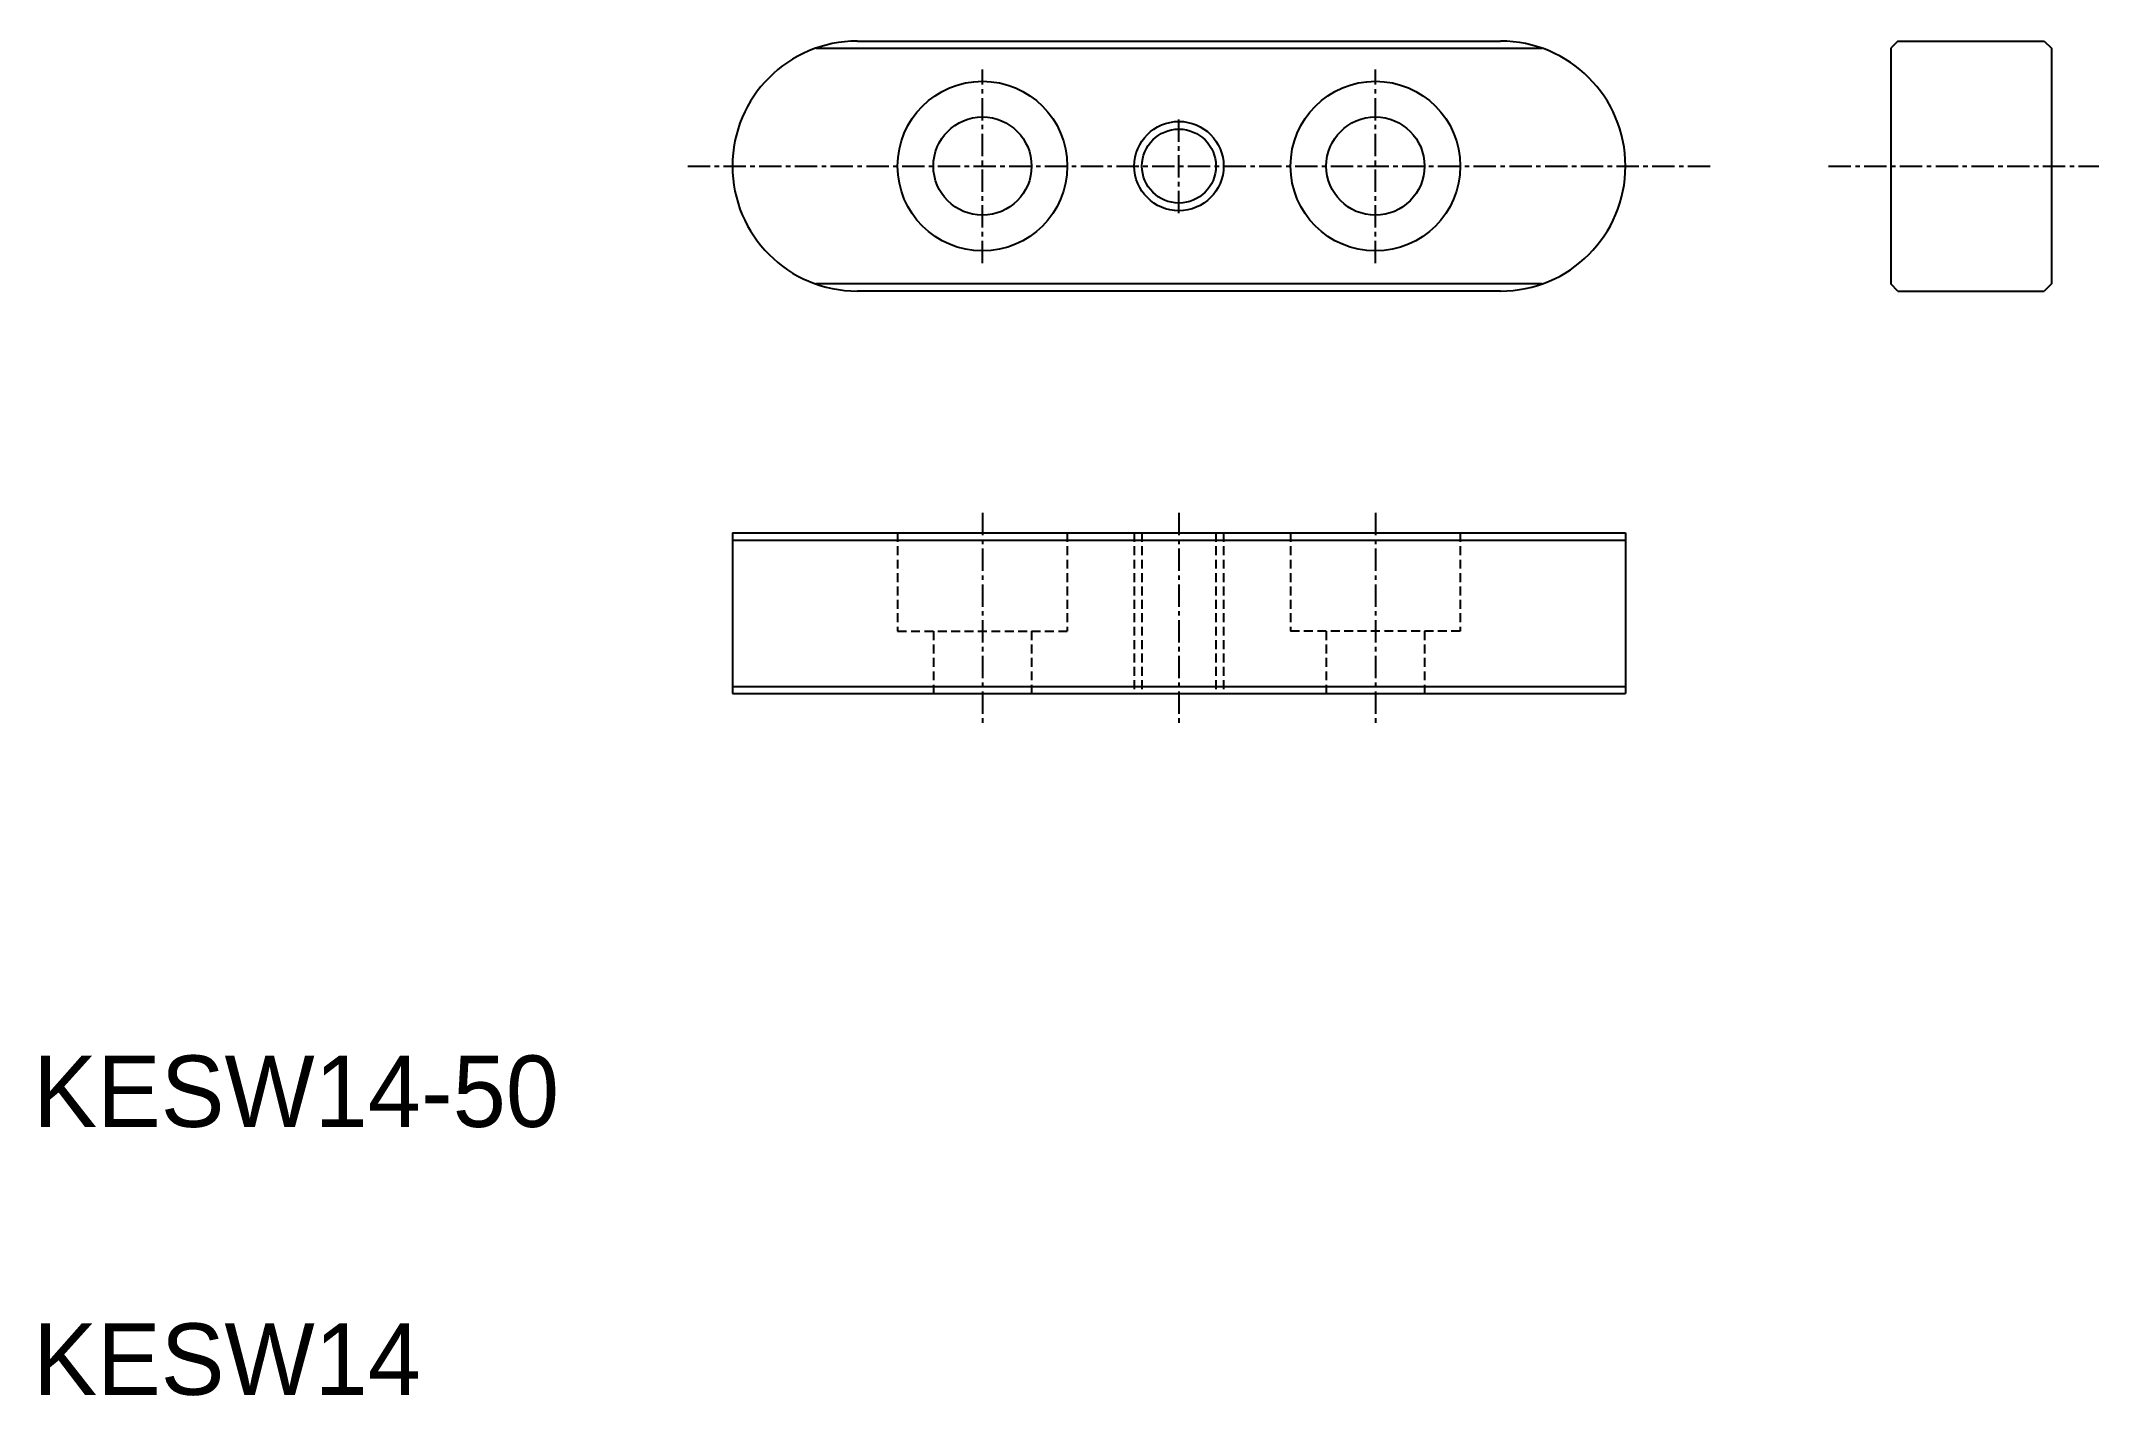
# Model space of a CAD drawing. Extents: x 10 to 126, y 10 to 86.
import ezdxf

# ---------------------------------------------------------------- set-up
doc = ezdxf.new("R2010")
doc.units = 0
doc.linetypes.add('CENTER', pattern=[2, 1.25, -0.25, 0.25, -0.25])
doc.linetypes.add('DASHED', pattern=[0.75, 0.5, -0.25])
doc.layers.get('0').update_dxf_attribs({"linetype": 'CONTINUOUS'})
doc.layers.add('CENTER', color=1, linetype='CENTER')

msp = doc.modelspace()

# ---------------------------------------------------------------- linework, layer by layer
at = {"color": 3, "linetype": 'CONTINUOUS'}
for p, q in [((53.81, 85.4), (94.47, 85.4)), ((94.47, 72.2), (53.81, 72.2)), ((49.14, 57.86), (99.14, 57.86)), ((49.14, 49.66), (99.14, 49.66))]:
    msp.add_line(p, q, dxfattribs=at)
at = {"color": 7, "linetype": 'CONTINUOUS'}
for p, q in [((56.14, 85.8), (92.14, 85.8)), ((114.39, 85.8), (113.99, 85.4)), ((113.99, 85.4), (113.99, 72.2)), ((114.39, 85.8), (122.59, 85.8)), ((122.59, 85.8), (122.99, 85.4)), ((122.99, 85.4), (122.99, 72.2)), ((49.14, 78.8), (49.14, 78.8)), ((99.14, 78.8), (99.14, 78.8)), ((92.14, 71.8), (56.14, 71.8)), ((114.39, 71.8), (113.99, 72.2)), ((114.39, 71.8), (122.59, 71.8)), ((122.99, 72.2), (122.59, 71.8)), ((49.14, 58.26), (99.14, 58.26)), ((49.14, 58.26), (49.14, 49.26)), ((99.14, 58.26), (99.14, 49.26)), ((49.14, 49.26), (99.14, 49.26))]:
    msp.add_line(p, q, dxfattribs=at)
at = {"color": 3, "linetype": 'DASHED'}
for p, q in [((58.39, 58.26), (58.39, 52.76)), ((67.89, 58.26), (67.89, 52.76)), ((71.64, 58.26), (71.64, 49.26)), ((72.07, 58.26), (72.07, 49.26)), ((76.21, 58.26), (76.21, 49.26)), ((76.64, 58.26), (76.64, 49.26)), ((80.39, 58.26), (80.39, 52.76)), ((89.89, 58.26), (89.89, 52.76)), ((58.39, 52.76), (67.89, 52.76)), ((58.39, 52.76), (67.89, 52.76)), ((60.39, 52.76), (60.39, 49.26)), ((65.89, 52.76), (65.89, 49.26)), ((89.89, 52.76), (80.39, 52.76)), ((89.89, 52.76), (80.39, 52.76)), ((82.39, 52.76), (82.39, 49.26)), ((87.89, 52.76), (87.89, 49.26))]:
    msp.add_line(p, q, dxfattribs=at)
at = {"color": 7, "linetype": 'CONTINUOUS'}
for centre, radius in [((63.14, 78.8), 4.75), ((85.14, 78.8), 4.75), ((63.14, 78.8), 2.75), ((74.14, 78.8), 2.07), ((85.14, 78.8), 2.75)]:
    msp.add_circle(centre, radius, dxfattribs=at)
at = {"color": 3, "linetype": 'CONTINUOUS'}
msp.add_circle((74.14, 78.8), 2.5, dxfattribs=at)
at = {"color": 7, "linetype": 'CONTINUOUS'}
for centre, start, end in [((56.14, 78.8), 90, 180), ((92.14, 78.8), 0, 90), ((56.14, 78.8), 180, 270), ((92.14, 78.8), 270, 0)]:
    msp.add_arc(centre, 7, start, end, dxfattribs=at)
at = {"layer": 'CENTER', "color": 1, "linetype": 'CENTER'}
for p, q in [((63.14, 73.36), (63.14, 84.2)), ((85.14, 73.36), (85.14, 84.2)), ((74.14, 76.16), (74.14, 81.5)), ((46.64, 78.8), (104.14, 78.8)), ((110.51, 78.8), (125.64, 78.8)), ((63.14, 59.38), (63.14, 47.61)), ((74.14, 59.38), (74.14, 47.61)), ((85.14, 59.38), (85.14, 47.61))]:
    msp.add_line(p, q, dxfattribs=at)

# ---------------------------------------------------------------- texts
at = {"color": 7, "linetype": 'CONTINUOUS'}
for s, p in [('KESW14-50', (10, 25)), ('KESW14', (10, 10))]:
    msp.add_text(s, height=4, dxfattribs=at).set_placement(p)

doc.saveas('drawing.dxf')
